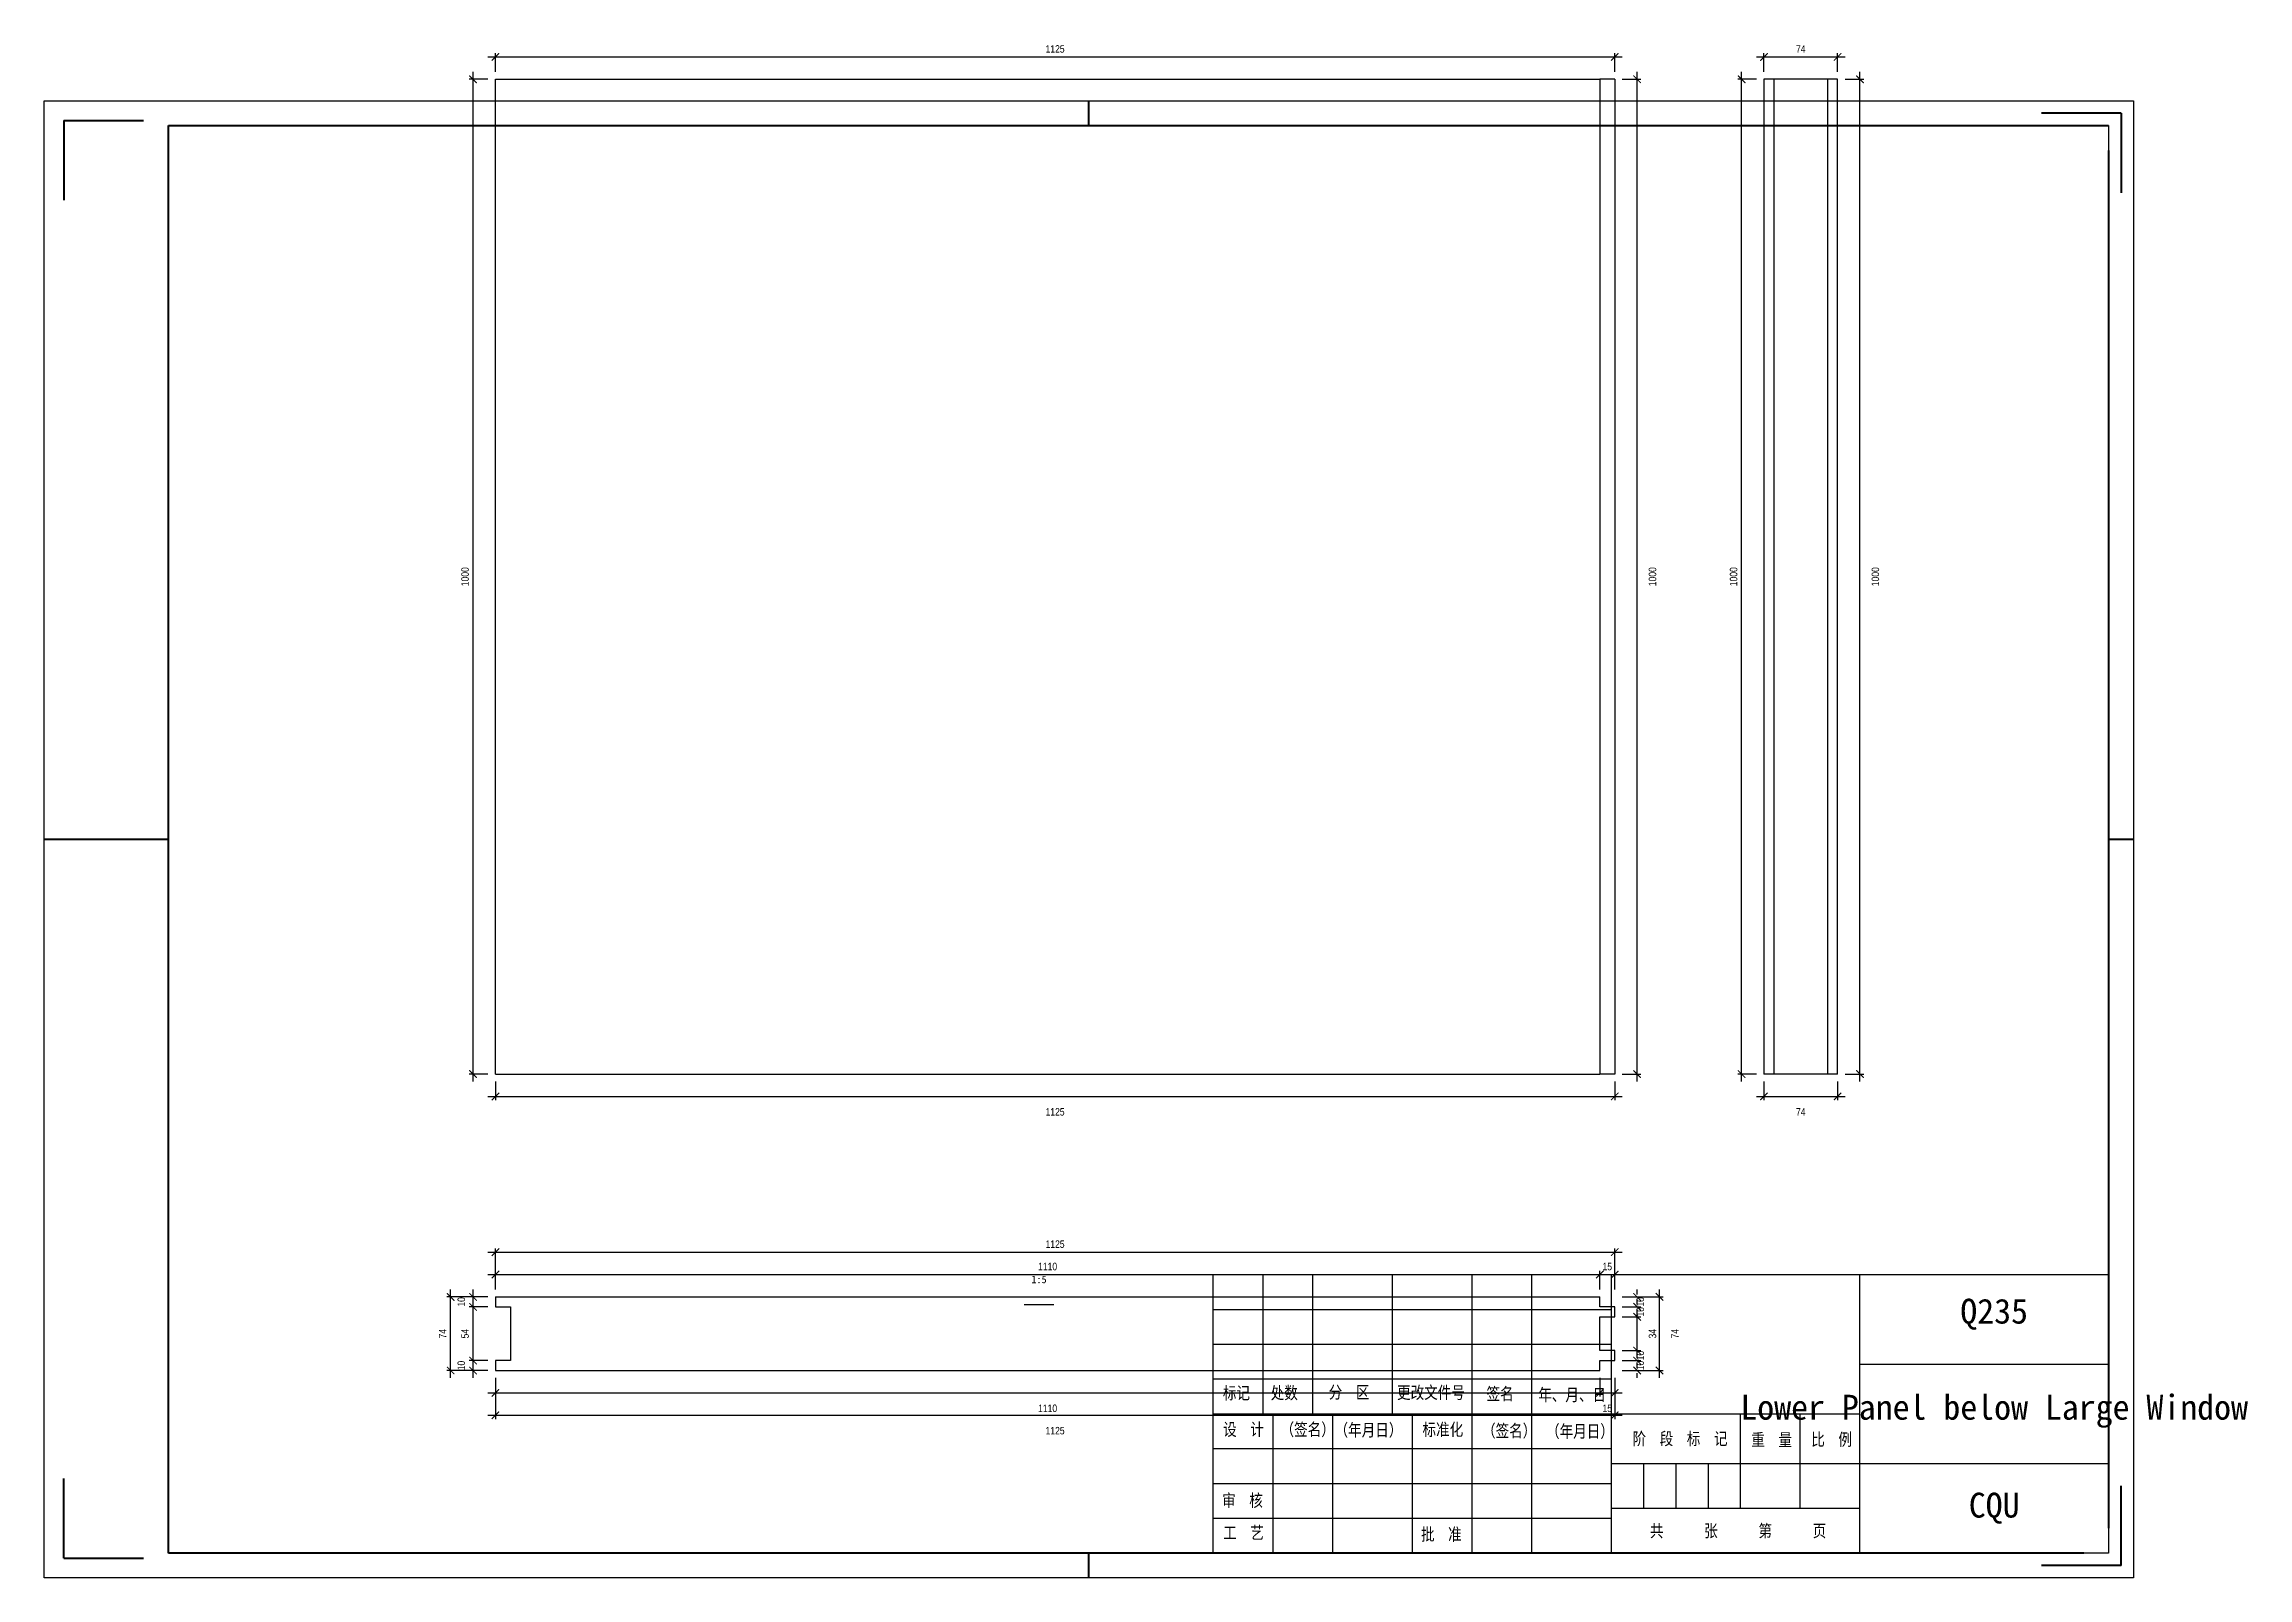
# Model space of a CAD drawing. Header units: millimetres. Extents: x 0 to 1925, y 0 to 4345.
# Drawn here: x 980 to 1423, y 4037 to 4345.4 of the extents above; entities that cross this region are included whole.
import ezdxf

# ---------------------------------------------------------------- set-up
doc = ezdxf.new("R2010")
doc.units = ezdxf.units.MM
doc.layers.add('总内框线', color=7, linetype='Continuous', lineweight=50)
doc.layers.add('总外框线', color=7, linetype='Continuous', lineweight=30)
doc.styles.add('OpenSansCondensed-Light', font='OpenSansCondensed-Light.ttf')
doc.styles.add('陈杰（2）', font='gbenor.shx', dxfattribs={"width": 0.8, "bigfont": 'gbcbig.shx'})
doc.dimstyles.new('EZDXF', dxfattribs={"dimtxt": 0.25, "dimasz": 0.175, "dimexe": 0.375, "dimexo": 0.125, "dimgap": 0.1, "dimtad": 1, "dimlfac": 100, "dimzin": 12, "dimdsep": 46, "dimtxsty": 'OpenSansCondensed-Light', "dimblk": 'ARCHTICK', "dimcen": 2.5, "dimazin": 3, "dimtfac": 0.5, "dimtmove": 2, "dimatfit": 3, "dimarcsym": 0})

# ---------------------------------------------------------------- blocks, each defined once
blk = doc.blocks.new('_ARCHTICK')
at = {"color": 0, "linetype": 'ByBlock', "const_width": 0.15}
blk.add_lwpolyline([(-0.5, -0.5), (0.5, 0.5)], dxfattribs=at)

msp = doc.modelspace()

# ---------------------------------------------------------------- linework, layer by layer
for p, q in [((1070.72901, 4138.3), (1070.72901, 4338.3)), ((1070.72901, 4338.3), (1292.72901, 4338.3)), ((1292.72901, 4338.3), (1292.72901, 4138.3)), ((1295.72901, 4338.3), (1292.72901, 4338.3)), ((1295.72901, 4338.3), (1295.72901, 4138.3)), ((1327.72901, 4338.3), (1325.72901, 4338.3)), ((1325.72901, 4338.3), (1325.72901, 4138.3)), ((1327.72901, 4338.3), (1327.72901, 4138.3)), ((1338.52901, 4338.3), (1327.72901, 4338.3)), ((1340.52901, 4338.3), (1338.52901, 4338.3)), ((1338.52901, 4338.3), (1338.52901, 4138.3)), ((1340.52901, 4138.3), (1340.52901, 4338.3)), ((1395, 4329), (1395, 4144)), ((1070.72901, 4138.3), (1292.72901, 4138.3)), ((1295.72901, 4138.3), (1292.72901, 4138.3)), ((1327.72901, 4138.3), (1325.72901, 4138.3)), ((1338.52901, 4138.3), (1327.72901, 4138.3)), ((1340.52901, 4138.3), (1338.52901, 4138.3)), ((1215, 4098), (1395, 4098)), ((1215, 4042), (1215, 4098)), ((1225, 4098), (1225, 4070)), ((1235, 4098), (1235, 4070)), ((1251, 4098), (1251, 4070)), ((1267, 4098), (1267, 4070)), ((1279, 4098), (1279, 4042)), ((1295, 4098), (1295, 4042)), ((1345, 4042), (1345, 4098)), ((1395, 4098), (1395, 4042)), ((1070.72901, 4093.5), (1292.72901, 4093.5)), ((1070.72901, 4093.5), (1070.72901, 4091.5)), ((1292.72901, 4091.5), (1292.72901, 4093.5)), ((1070.72901, 4091.5), (1073.72901, 4091.5)), ((1073.72901, 4091.5), (1073.72901, 4080.7)), ((1177, 4092), (1183, 4092)), ((1215, 4091), (1295, 4091)), ((1295.72901, 4091.5), (1292.72901, 4091.5)), ((1292.72901, 4089.5), (1295.72901, 4089.5)), ((1292.72901, 4082.7), (1292.72901, 4089.5)), ((1295.72901, 4089.5), (1295.72901, 4091.5)), ((1073.72901, 4080.7), (1070.72901, 4080.7)), ((1070.72901, 4080.7), (1070.72901, 4078.7)), ((1215, 4084), (1295, 4084)), ((1295.72901, 4082.7), (1292.72901, 4082.7)), ((1292.72901, 4080.7), (1295.72901, 4080.7)), ((1292.72901, 4078.7), (1292.72901, 4080.7)), ((1295.72901, 4080.7), (1295.72901, 4082.7)), ((1070.72901, 4078.7), (1292.72901, 4078.7)), ((1215, 4077), (1295, 4077)), ((1345, 4080), (1395, 4080)), ((1215, 4070), (1345, 4070)), ((1227, 4070), (1227, 4042)), ((1239, 4070), (1239, 4042)), ((1255, 4070), (1255, 4042)), ((1267, 4070), (1267, 4042)), ((1321, 4051), (1321, 4070)), ((1333, 4051), (1333, 4070)), ((1215, 4063), (1295, 4063)), ((1295, 4060), (1345, 4060)), ((1301.5, 4060), (1301.5, 4051)), ((1308, 4060), (1308, 4051)), ((1314.5, 4060), (1314.5, 4051)), ((1345, 4060), (1395, 4060)), ((1215, 4056), (1295, 4056)), ((1295, 4051), (1345, 4051)), ((1215, 4049), (1295, 4049)), ((1395, 4042), (1215, 4042))]:
    msp.add_line(p, q)
at = {"layer": '总内框线'}
for p, q in [((1190, 4329), (1190, 4334)), ((984, 4330), (984, 4314)), ((984, 4330), (1000, 4330)), ((1005, 4042), (1005, 4329)), ((1005, 4329), (1395, 4329)), ((1397.5, 4331.5), (1381.5, 4331.5)), ((1397.5, 4331.5), (1397.5, 4315.5)), ((1395, 4324), (1395, 4047)), ((980, 4185.5), (1005, 4185.5)), ((1395, 4185.5), (1400, 4185.5)), ((984, 4041), (984, 4057)), ((1397.5, 4039.5), (1397.5, 4055.5)), ((984, 4041), (1000, 4041)), ((1390, 4042), (1005, 4042)), ((1190, 4037), (1190, 4042)), ((1397.5, 4039.5), (1381.5, 4039.5))]:
    msp.add_line(p, q, dxfattribs=at)
at = {"layer": '总外框线'}
for p, q in [((980, 4037), (980, 4334)), ((980, 4334), (1400, 4334)), ((1400, 4334), (1400, 4037)), ((1400, 4037), (980, 4037))]:
    msp.add_line(p, q, dxfattribs=at)

# ---------------------------------------------------------------- texts
at = {"attachment_point": 5}
for s, insert, char_height in [('1:5', (1180, 4097), 1.5), ('Q235', (1372, 4090), 5), ('Lower Panel below Large Window', (1372, 4070.5), 5), ('CQU', (1372, 4051), 5)]:
    msp.add_mtext(s, dxfattribs=dict(at, insert=insert, char_height=char_height))
at = {"char_height": 2.5, "width": 93.0192856, "attachment_point": 1, "style": '陈杰（2）'}
for s, insert in [('{\\fSimSun|b0|i0|c134|p2;标记}', (1216.95482, 4075.44053)), ('{\\fSimSun|b0|i0|c134|p2;处数}', (1226.57596, 4075.45543)), ('{\\fSimSun|b0|i0|c134|p2;分\u3000区}', (1238.23692, 4075.57959)), ('{\\fSimSun|b0|i0|c134|p2;更改文件号}', (1251.97169, 4075.52496)), ('{\\fSimSun|b0|i0|c134|p2;签名}', (1269.95608, 4075.2667)), ('{\\fSimSun|b0|i0|c134|p2;年、月、日}', (1280.35064, 4075.07301)), ('{\\fSimSun|b0|i0|c134|p2;设\u3000计}', (1217.01432, 4068.10007)), ('{\\fSimSun|b0|i0|c134|p2;（签名）}', (1228.55629, 4068.10007)), ('{\\fSimSun|b0|i0|c134|p2;\u3000（年月日）}', (1236.68156, 4067.98584)), ('{\\fSimSun|b0|i0|c134|p2;标准化}', (1257.08823, 4068.08517)), ('{\\fSimSun|b0|i0|c134|p2;（签名）}', (1269.05516, 4067.83685)), ('{\\fSimSun|b0|i0|c134|p2;（年月日）}', (1281.923, 4067.73752)), ('{\\fSimSun|b0|i0|c134|p2;阶\u3000段\u3000标\u3000记}', (1299.30395, 4066.25254)), ('{\\fSimSun|b0|i0|c134|p2;重\u3000量}', (1323.18681, 4066.02408)), ('{\\fSimSun|b0|i0|c134|p2;比\u3000例}', (1335.23873, 4066.09361)), ('{\\fSimSun|b0|i0|c134|p2;审\u3000核}', (1216.81034, 4053.83138)), ('{\\fSimSun|b0|i0|c134|p2;工\u3000艺}', (1217.01432, 4047.34515)), ('{\\fSimSun|b0|i0|c134|p2;批\u3000准}', (1256.78226, 4047.0273)), ('{\\fSimSun|b0|i0|c134|p2;共\u3000\u3000\u3000张\u3000\u3000\u3000第\u3000\u3000\u3000页}', (1302.79713, 4047.72757))]:
    msp.add_mtext(s, dxfattribs=dict(at, insert=insert))

# ---------------------------------------------------------------- dimensions: what is measured, and where the dimension line sits
for base, p1, p2, location, override in [((1070.72901, 4342.8), (1070.72901, 4338.3), (1295.72901, 4338.3), (1183.22901, 4344.4), {"dimtxt": 1.5, "dimasz": 1.5, "dimexe": 0.75, "dimexo": 1.5, "dimtad": 1, "dimlfac": 5, "dimblk": 'ARCHTICK', "dimsah": 0, "dimtsz": 0, "dimdle": 1.5, "dimtmove": 2}), ((1325.72901, 4342.8), (1325.72901, 4338.3), (1340.52901, 4338.3), (1333.12901, 4344.4), {"dimtxt": 1.5, "dimasz": 1.5, "dimexe": 0.75, "dimexo": 1.5, "dimtad": 1, "dimlfac": 5, "dimblk": 'ARCHTICK', "dimsah": 0, "dimtsz": 0, "dimdle": 1.5, "dimtmove": 2}), ((1070.72901, 4133.8), (1070.72901, 4138.3), (1295.72901, 4138.3), (1183.22901, 4130.7), {"dimtxt": 1.5, "dimasz": 1.5, "dimexe": 0.75, "dimexo": 1.5, "dimtad": 4, "dimlfac": 5, "dimblk": 'ARCHTICK', "dimsah": 0, "dimtsz": 0, "dimdle": 1.5, "dimtmove": 2}), ((1325.72901, 4133.8), (1325.72901, 4138.3), (1340.52901, 4138.3), (1333.12901, 4130.7), {"dimtxt": 1.5, "dimasz": 1.5, "dimexe": 0.75, "dimexo": 1.5, "dimtad": 4, "dimlfac": 5, "dimblk": 'ARCHTICK', "dimsah": 0, "dimtsz": 0, "dimdle": 1.5, "dimtmove": 2}), ((1070.72901, 4102.5), (1070.72901, 4093.5), (1295.72901, 4093.5), (1183.22901, 4104.1), {"dimtxt": 1.5, "dimasz": 1.5, "dimexe": 0.75, "dimexo": 1.5, "dimtad": 1, "dimlfac": 5, "dimblk": 'ARCHTICK', "dimsah": 0, "dimtsz": 0, "dimdle": 1.5, "dimtmove": 2}), ((1070.72901, 4098), (1070.72901, 4093.5), (1292.72901, 4093.5), (1181.72901, 4099.6), {"dimtxt": 1.5, "dimasz": 1.5, "dimexe": 0.75, "dimexo": 1.5, "dimtad": 1, "dimlfac": 5, "dimblk": 'ARCHTICK', "dimsah": 0, "dimtsz": 0, "dimdle": 1.5, "dimtmove": 2}), ((1292.72901, 4098), (1292.72901, 4093.5), (1295.72901, 4093.5), (1294.22901, 4099.6), {"dimtxt": 1.5, "dimasz": 1.5, "dimexe": 0.75, "dimexo": 1.5, "dimtad": 1, "dimlfac": 5, "dimblk": 'ARCHTICK', "dimsah": 0, "dimtsz": 0, "dimdle": 1.5, "dimtmove": 2}), ((1070.72901, 4074.2), (1070.72901, 4078.7), (1292.72901, 4078.7), (1181.72901, 4071.1), {"dimtxt": 1.5, "dimasz": 1.5, "dimexe": 0.75, "dimexo": 1.5, "dimtad": 4, "dimlfac": 5, "dimblk": 'ARCHTICK', "dimsah": 0, "dimtsz": 0, "dimdle": 1.5, "dimtmove": 2}), ((1070.72901, 4069.7), (1070.72901, 4078.7), (1295.72901, 4078.7), (1183.22901, 4066.6), {"dimtxt": 1.5, "dimasz": 1.5, "dimexe": 0.75, "dimexo": 1.5, "dimtad": 4, "dimlfac": 5, "dimblk": 'ARCHTICK', "dimsah": 0, "dimtsz": 0, "dimdle": 1.5, "dimtmove": 2}), ((1292.72901, 4074.2), (1292.72901, 4078.7), (1295.72901, 4078.7), (1294.22901, 4071.1), {"dimtxt": 1.5, "dimasz": 1.5, "dimexe": 0.75, "dimexo": 1.5, "dimtad": 4, "dimlfac": 5, "dimblk": 'ARCHTICK', "dimsah": 0, "dimtsz": 0, "dimdle": 1.5, "dimtmove": 2})]:
    msp.add_linear_dim(base=base, p1=p1, p2=p2, location=location, dimstyle='EZDXF', override=override).render()
for base, p1, p2, location, override in [((1066.22901, 4138.3), (1070.72901, 4138.3), (1070.72901, 4338.3), (1064.62901, 4238.3), {"dimtxt": 1.5, "dimasz": 1.5, "dimexe": 0.75, "dimexo": 1.5, "dimtad": 1, "dimlfac": 5, "dimblk": 'ARCHTICK', "dimsah": 0, "dimtsz": 0, "dimdle": 1.5, "dimtmove": 2}), ((1300.22901, 4138.3), (1295.72901, 4138.3), (1295.72901, 4338.3), (1303.32901, 4238.3), {"dimtxt": 1.5, "dimasz": 1.5, "dimexe": 0.75, "dimexo": 1.5, "dimtad": 4, "dimlfac": 5, "dimblk": 'ARCHTICK', "dimsah": 0, "dimtsz": 0, "dimdle": 1.5, "dimtmove": 2}), ((1321.22901, 4138.3), (1325.72901, 4138.3), (1325.72901, 4338.3), (1319.62901, 4238.3), {"dimtxt": 1.5, "dimasz": 1.5, "dimexe": 0.75, "dimexo": 1.5, "dimtad": 1, "dimlfac": 5, "dimblk": 'ARCHTICK', "dimsah": 0, "dimtsz": 0, "dimdle": 1.5, "dimtmove": 2}), ((1345.02901, 4138.3), (1340.52901, 4138.3), (1340.52901, 4338.3), (1348.12901, 4238.3), {"dimtxt": 1.5, "dimasz": 1.5, "dimexe": 0.75, "dimexo": 1.5, "dimtad": 4, "dimlfac": 5, "dimblk": 'ARCHTICK', "dimsah": 0, "dimtsz": 0, "dimdle": 1.5, "dimtmove": 2}), ((1061.72901, 4078.7), (1070.72901, 4078.7), (1070.72901, 4093.5), (1060.12901, 4086.1), {"dimtxt": 1.5, "dimasz": 1.5, "dimexe": 0.75, "dimexo": 1.5, "dimtad": 1, "dimlfac": 5, "dimblk": 'ARCHTICK', "dimsah": 0, "dimtsz": 0, "dimdle": 1.5, "dimtmove": 2}), ((1066.22901, 4091.5), (1070.72901, 4091.5), (1070.72901, 4093.5), (1063.87901, 4092.5), {"dimtxt": 1.5, "dimasz": 1.5, "dimexe": 0.75, "dimexo": 1.5, "dimtad": 1, "dimlfac": 5, "dimblk": 'ARCHTICK', "dimsah": 0, "dimtsz": 0, "dimdle": 1.5, "dimtmove": 2}), ((1300.22901, 4091.5), (1295.72901, 4091.5), (1295.72901, 4093.5), (1300.87901, 4092.5), {"dimtxt": 1.5, "dimasz": 1.5, "dimexe": 0.75, "dimexo": 1.5, "dimtad": 4, "dimlfac": 5, "dimblk": 'ARCHTICK', "dimsah": 0, "dimtsz": 0, "dimdle": 1.5, "dimtmove": 2}), ((1304.72901, 4078.7), (1295.72901, 4078.7), (1295.72901, 4093.5), (1307.82901, 4086.1), {"dimtxt": 1.5, "dimasz": 1.5, "dimexe": 0.75, "dimexo": 1.5, "dimtad": 4, "dimlfac": 5, "dimblk": 'ARCHTICK', "dimsah": 0, "dimtsz": 0, "dimdle": 1.5, "dimtmove": 2}), ((1066.22901, 4080.7), (1070.72901, 4080.7), (1070.72901, 4091.5), (1064.62901, 4086.1), {"dimtxt": 1.5, "dimasz": 1.5, "dimexe": 0.75, "dimexo": 1.5, "dimtad": 1, "dimlfac": 5, "dimblk": 'ARCHTICK', "dimsah": 0, "dimtsz": 0, "dimdle": 1.5, "dimtmove": 2}), ((1300.22901, 4089.5), (1295.72901, 4089.5), (1295.72901, 4091.5), (1300.87901, 4090.5), {"dimtxt": 1.5, "dimasz": 1.5, "dimexe": 0.75, "dimexo": 1.5, "dimtad": 4, "dimlfac": 5, "dimblk": 'ARCHTICK', "dimsah": 0, "dimtsz": 0, "dimdle": 1.5, "dimtmove": 2}), ((1300.22901, 4082.7), (1295.72901, 4082.7), (1295.72901, 4089.5), (1303.32901, 4086.1), {"dimtxt": 1.5, "dimasz": 1.5, "dimexe": 0.75, "dimexo": 1.5, "dimtad": 4, "dimlfac": 5, "dimblk": 'ARCHTICK', "dimsah": 0, "dimtsz": 0, "dimdle": 1.5, "dimtmove": 2}), ((1066.22901, 4078.7), (1070.72901, 4078.7), (1070.72901, 4080.7), (1063.87901, 4079.7), {"dimtxt": 1.5, "dimasz": 1.5, "dimexe": 0.75, "dimexo": 1.5, "dimtad": 1, "dimlfac": 5, "dimblk": 'ARCHTICK', "dimsah": 0, "dimtsz": 0, "dimdle": 1.5, "dimtmove": 2}), ((1300.22901, 4080.7), (1295.72901, 4080.7), (1295.72901, 4082.7), (1300.87901, 4081.7), {"dimtxt": 1.5, "dimasz": 1.5, "dimexe": 0.75, "dimexo": 1.5, "dimtad": 4, "dimlfac": 5, "dimblk": 'ARCHTICK', "dimsah": 0, "dimtsz": 0, "dimdle": 1.5, "dimtmove": 2}), ((1300.22901, 4078.7), (1295.72901, 4078.7), (1295.72901, 4080.7), (1300.87901, 4079.7), {"dimtxt": 1.5, "dimasz": 1.5, "dimexe": 0.75, "dimexo": 1.5, "dimtad": 4, "dimlfac": 5, "dimblk": 'ARCHTICK', "dimsah": 0, "dimtsz": 0, "dimdle": 1.5, "dimtmove": 2})]:
    msp.add_linear_dim(base=base, p1=p1, p2=p2, angle=90, location=location, dimstyle='EZDXF', override=override).render()

doc.saveas('drawing.dxf')
